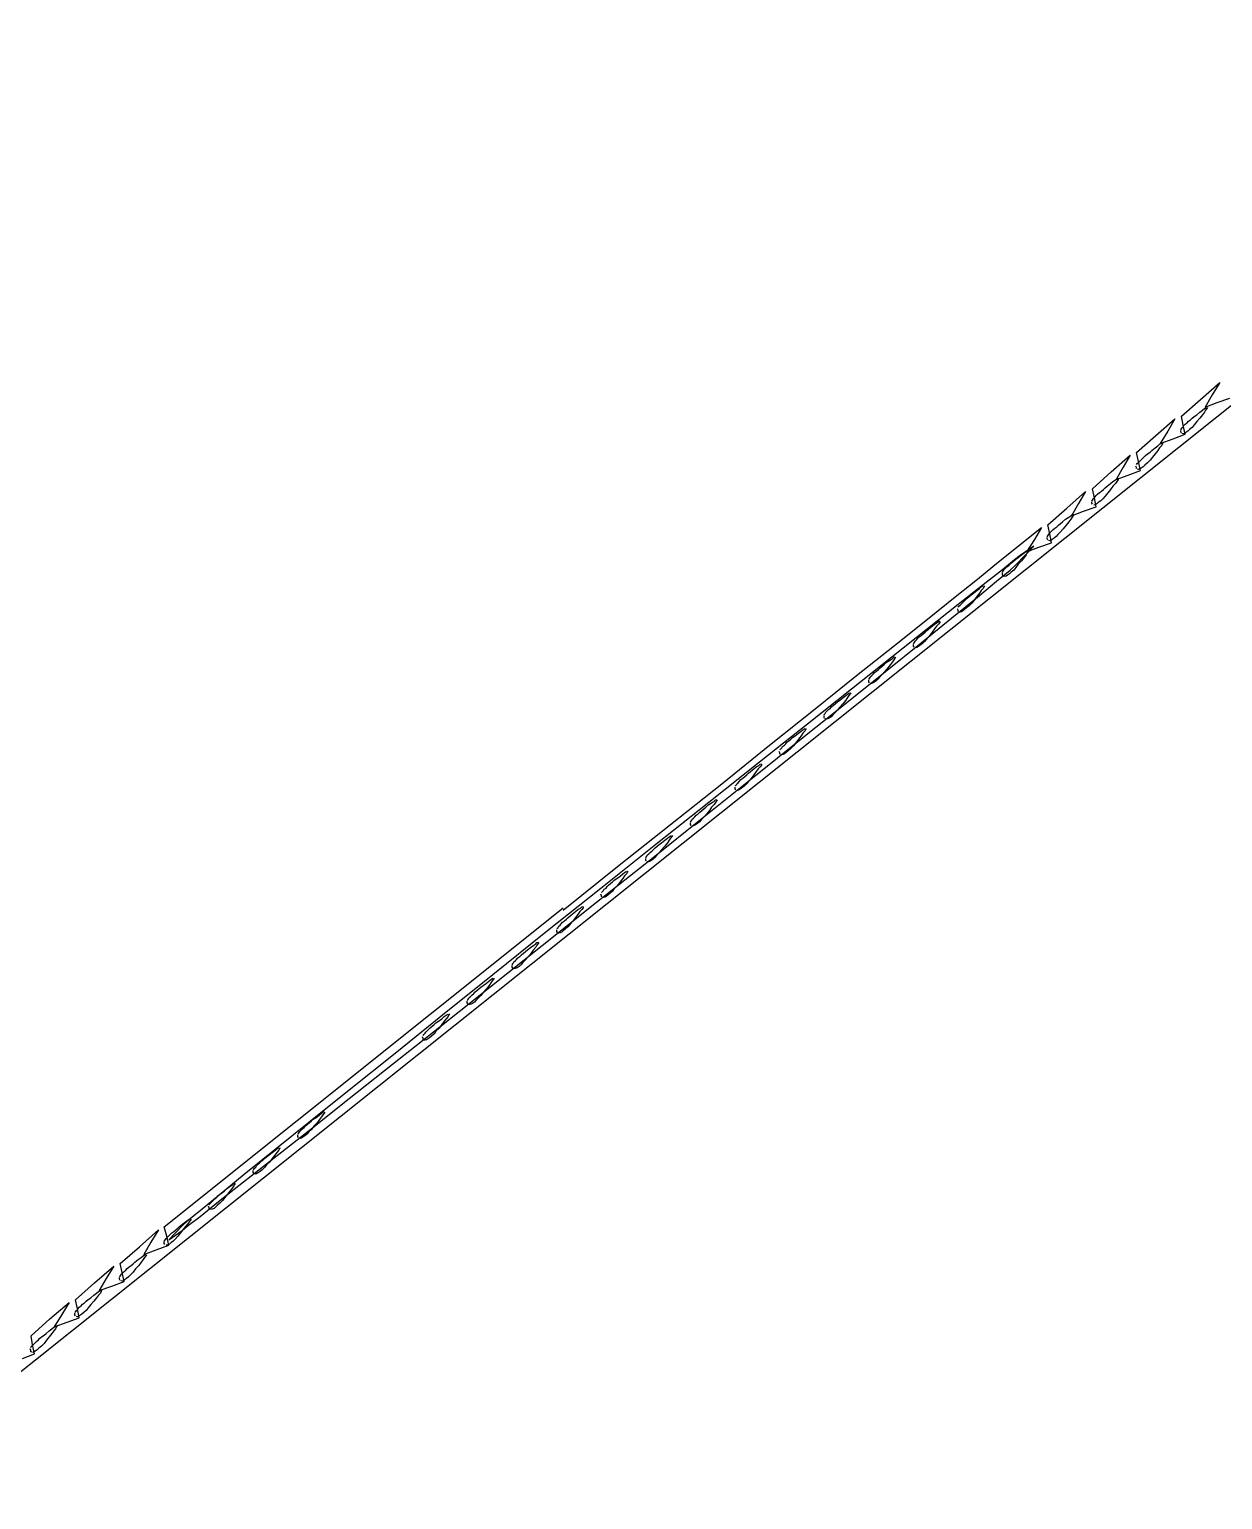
# Model space of a CAD drawing. Extents: x -125 to 152, y -90 to 100.
# Drawn here: x 141.844 to 143.788, y -64.795 to -62.4 of the extents above; entities that cross this region are included whole.
import ezdxf

# ---------------------------------------------------------------- set-up
doc = ezdxf.new("R2010")
doc.units = 0

msp = doc.modelspace()

# ---------------------------------------------------------------- linework, layer by layer
for p, q in [((144.5697, -62.3996), (141.5687, -64.7951)), ((143.752, -63.0024), (143.7833, -62.9751)), ((143.7833, -62.9751), (143.7708, -62.995)), ((143.7708, -62.995), (143.7593, -63.015)), ((143.7791, -63.0076), (143.7999, -63.0002)), ((143.7208, -63.0298), (143.752, -63.0024)), ((143.7458, -63.0275), (143.751, -63.0233)), ((143.751, -63.0233), (143.7552, -63.02)), ((143.7552, -63.02), (143.7583, -63.0174)), ((143.7583, -63.0232), (143.7552, -63.0277)), ((143.7583, -63.0174), (143.7614, -63.0157)), ((143.7603, -63.0198), (143.7583, -63.0232)), ((143.7593, -63.015), (143.7791, -63.0076)), ((143.7625, -63.0172), (143.7603, -63.0198)), ((143.7614, -63.0157), (143.7614, -63.0157)), ((143.7635, -63.0155), (143.7625, -63.0172)), ((143.6791, -63.0615), (143.7104, -63.0342)), ((143.7104, -63.0342), (143.6989, -63.0542)), ((143.7239, -63.0445), (143.7208, -63.0298)), ((143.7208, -63.0505), (143.7218, -63.049)), ((143.7218, -63.049), (143.7239, -63.0471)), ((143.727, -63.0593), (143.7239, -63.0445)), ((143.7239, -63.0471), (143.7249, -63.0451)), ((143.7249, -63.0451), (143.727, -63.0429)), ((143.727, -63.0429), (143.7302, -63.0406)), ((143.7302, -63.0406), (143.7322, -63.0381)), ((143.7322, -63.0381), (143.7354, -63.0355)), ((143.7385, -63.048), (143.7343, -63.0516)), ((143.7354, -63.0355), (143.7385, -63.0329)), ((143.7385, -63.0329), (143.7416, -63.0302)), ((143.7416, -63.0437), (143.7385, -63.048)), ((143.7416, -63.0302), (143.7458, -63.0274)), ((143.7458, -63.0387), (143.7416, -63.0437)), ((143.751, -63.0329), (143.7458, -63.0387)), ((143.7552, -63.0277), (143.751, -63.033)), ((143.6479, -63.0889), (143.6791, -63.0615)), ((143.6854, -63.0755), (143.6885, -63.0738)), ((143.6989, -63.0542), (143.6864, -63.0741)), ((143.6864, -63.0741), (143.7072, -63.0667)), ((143.6885, -63.0738), (143.6906, -63.0729)), ((143.6906, -63.0736), (143.6895, -63.0753)), ((143.6906, -63.0729), (143.6906, -63.0729)), ((143.7072, -63.0667), (143.727, -63.0593)), ((143.7197, -63.0518), (143.7208, -63.0505)), ((143.7197, -63.0554), (143.7197, -63.0529)), ((143.7208, -63.0572), (143.7197, -63.0554)), ((143.7239, -63.0583), (143.7218, -63.0582)), ((143.7218, -63.0582), (143.7218, -63.0582)), ((143.726, -63.0578), (143.7239, -63.0583)), ((143.7281, -63.0565), (143.726, -63.0578)), ((143.7312, -63.0544), (143.7281, -63.0565)), ((143.7343, -63.0516), (143.7312, -63.0544)), ((143.6062, -63.1205), (143.6375, -63.0932)), ((143.6375, -63.0932), (143.626, -63.1131)), ((143.651, -63.1035), (143.6479, -63.0889)), ((143.6572, -63.0987), (143.6604, -63.0962)), ((143.6604, -63.0962), (143.6624, -63.0936)), ((143.6624, -63.0936), (143.6656, -63.091)), ((143.6656, -63.091), (143.6697, -63.0883)), ((143.6697, -63.0883), (143.6729, -63.0855)), ((143.6739, -63.0968), (143.6697, -63.1017)), ((143.6729, -63.0856), (143.6781, -63.0815)), ((143.6781, -63.091), (143.6739, -63.0968)), ((143.6781, -63.0815), (143.6822, -63.0781)), ((143.6822, -63.0858), (143.6781, -63.0911)), ((143.6822, -63.0781), (143.6854, -63.0755)), ((143.6854, -63.0814), (143.6822, -63.0858)), ((143.6885, -63.0779), (143.6854, -63.0814)), ((143.6895, -63.0753), (143.6885, -63.0779)), ((143.576, -63.1479), (143.6062, -63.1205)), ((143.626, -63.1131), (143.6145, -63.1331)), ((143.6343, -63.1257), (143.6541, -63.1183)), ((143.6479, -63.1135), (143.6468, -63.111)), ((143.6479, -63.1086), (143.6489, -63.1071)), ((143.6479, -63.1153), (143.6479, -63.1135)), ((143.6489, -63.1071), (143.651, -63.1052)), ((143.651, -63.1165), (143.6489, -63.1162)), ((143.6489, -63.1162), (143.6489, -63.1162)), ((143.651, -63.1052), (143.6531, -63.1032)), ((143.6541, -63.1183), (143.651, -63.1035)), ((143.6531, -63.1158), (143.651, -63.1165)), ((143.6531, -63.1032), (143.6552, -63.101)), ((143.6552, -63.1145), (143.6531, -63.1158)), ((143.6552, -63.101), (143.6572, -63.0987)), ((143.6583, -63.1124), (143.6552, -63.1145)), ((143.6614, -63.1096), (143.6583, -63.1124)), ((143.6656, -63.106), (143.6614, -63.1096)), ((143.6697, -63.1017), (143.6656, -63.106)), ((143.5968, -63.1465), (143.5999, -63.1437)), ((143.5999, -63.1437), (143.6052, -63.1396)), ((143.6052, -63.1396), (143.6093, -63.1362)), ((143.6093, -63.144), (143.6052, -63.1493)), ((143.6093, -63.1362), (143.6135, -63.1336)), ((143.6135, -63.1395), (143.6093, -63.144)), ((143.6135, -63.1336), (143.6156, -63.132)), ((143.6156, -63.136), (143.6135, -63.1395)), ((143.6145, -63.1331), (143.6343, -63.1257)), ((143.6156, -63.132), (143.6176, -63.131)), ((143.6176, -63.1334), (143.6156, -63.136)), ((143.6176, -63.131), (143.6176, -63.131)), ((143.6176, -63.1318), (143.6176, -63.1334)), ((143.5343, -63.1796), (143.5645, -63.1523)), ((143.5645, -63.1523), (143.5531, -63.1722)), ((143.575, -63.1681), (143.576, -63.1668)), ((143.575, -63.1717), (143.575, -63.1692)), ((143.5791, -63.1626), (143.576, -63.1479)), ((143.576, -63.1668), (143.577, -63.1652)), ((143.577, -63.1652), (143.5781, -63.1633)), ((143.5781, -63.1633), (143.5801, -63.1614)), ((143.5822, -63.1774), (143.5791, -63.1626)), ((143.5801, -63.1614), (143.5822, -63.1592)), ((143.5822, -63.1592), (143.5843, -63.1569)), ((143.5843, -63.1569), (143.5874, -63.1544)), ((143.5895, -63.1678), (143.5854, -63.1706)), ((143.5874, -63.1544), (143.5906, -63.1519)), ((143.5927, -63.1643), (143.5895, -63.1678)), ((143.5906, -63.1519), (143.5937, -63.1492)), ((143.5968, -63.16), (143.5927, -63.1643)), ((143.5937, -63.1492), (143.5968, -63.1465)), ((143.601, -63.1549), (143.5968, -63.16)), ((143.6052, -63.1492), (143.601, -63.1549)), ((143.5031, -63.2066), (143.5343, -63.1796)), ((143.5374, -63.1944), (143.5406, -63.1919)), ((143.5406, -63.1919), (143.5427, -63.1901)), ((143.5531, -63.1722), (143.5416, -63.1922)), ((143.5416, -63.1922), (143.5614, -63.1848)), ((143.5427, -63.1901), (143.5447, -63.1893)), ((143.5447, -63.1918), (143.5427, -63.1943)), ((143.5447, -63.1893), (143.5447, -63.1893)), ((143.5458, -63.1901), (143.5447, -63.1918)), ((143.5614, -63.1848), (143.5822, -63.1774)), ((143.576, -63.1734), (143.575, -63.1717)), ((143.5801, -63.1741), (143.5781, -63.1746)), ((143.5781, -63.1746), (143.5781, -63.1746)), ((143.5833, -63.1727), (143.5801, -63.1741)), ((143.5854, -63.1706), (143.5833, -63.1727)), ((143.4281, -63.2629), (143.4926, -63.211)), ((143.4926, -63.211), (143.4812, -63.2309)), ((143.5062, -63.2214), (143.5031, -63.2066)), ((143.5072, -63.2195), (143.5093, -63.2173)), ((143.5093, -63.2173), (143.5114, -63.215)), ((143.5114, -63.215), (143.5145, -63.2125)), ((143.5145, -63.2125), (143.5176, -63.2099)), ((143.5176, -63.2099), (143.5208, -63.2073)), ((143.5208, -63.2073), (143.5239, -63.2046)), ((143.5239, -63.2046), (143.527, -63.2018)), ((143.5281, -63.2131), (143.5239, -63.2181)), ((143.527, -63.2018), (143.5322, -63.1977)), ((143.5333, -63.2074), (143.5281, -63.2131)), ((143.5322, -63.1977), (143.5374, -63.1944)), ((143.5374, -63.2021), (143.5333, -63.2074)), ((143.5406, -63.1978), (143.5374, -63.2021)), ((143.5427, -63.1943), (143.5406, -63.1978)), ((143.451, -63.2719), (143.4802, -63.2416)), ((143.4802, -63.2416), (143.4583, -63.2568)), ((143.4812, -63.2309), (143.4687, -63.2508)), ((143.4885, -63.2434), (143.5093, -63.236)), ((143.502, -63.2262), (143.5031, -63.2249)), ((143.502, -63.2298), (143.502, -63.2273)), ((143.5031, -63.2316), (143.502, -63.2298)), ((143.5031, -63.2249), (143.5041, -63.2233)), ((143.5041, -63.2233), (143.5052, -63.2215)), ((143.5062, -63.2328), (143.5041, -63.2326)), ((143.5041, -63.2326), (143.5041, -63.2326)), ((143.5052, -63.2215), (143.5072, -63.2195)), ((143.5093, -63.236), (143.5062, -63.2214)), ((143.5083, -63.2322), (143.5062, -63.2328)), ((143.5103, -63.2308), (143.5083, -63.2322)), ((143.5135, -63.2287), (143.5103, -63.2308)), ((143.5166, -63.2259), (143.5135, -63.2287)), ((143.5197, -63.2224), (143.5166, -63.2259)), ((143.5239, -63.2181), (143.5197, -63.2224)), ((143.4135, -63.2748), (143.4281, -63.2629)), ((143.4489, -63.2637), (143.4291, -63.2799)), ((143.4447, -63.2681), (143.4478, -63.2654)), ((143.4478, -63.2654), (143.451, -63.2627)), ((143.4583, -63.2569), (143.4489, -63.2637)), ((143.451, -63.2627), (143.4551, -63.2599)), ((143.4551, -63.26), (143.4604, -63.2558)), ((143.4604, -63.2654), (143.4551, -63.2711)), ((143.4604, -63.2558), (143.4645, -63.2525)), ((143.4645, -63.2602), (143.4604, -63.2655)), ((143.4645, -63.2525), (143.4677, -63.2499)), ((143.4677, -63.2557), (143.4645, -63.2602)), ((143.4677, -63.2499), (143.4708, -63.2482)), ((143.4697, -63.2523), (143.4677, -63.2557)), ((143.4687, -63.2508), (143.4885, -63.2434)), ((143.4718, -63.2497), (143.4697, -63.2523)), ((143.4708, -63.2482), (143.4708, -63.2482)), ((143.4729, -63.248), (143.4718, -63.2497)), ((143.3885, -63.2954), (143.4135, -63.2748)), ((143.4291, -63.2799), (143.3979, -63.3045)), ((143.4197, -63.2985), (143.4416, -63.2807)), ((143.4291, -63.2844), (143.4301, -63.283)), ((143.4291, -63.2879), (143.4291, -63.2854)), ((143.4301, -63.2897), (143.4291, -63.2879)), ((143.4301, -63.283), (143.4312, -63.2815)), ((143.4312, -63.2815), (143.4322, -63.2796)), ((143.4322, -63.2796), (143.4343, -63.2776)), ((143.4343, -63.2776), (143.4364, -63.2754)), ((143.4374, -63.289), (143.4354, -63.2903)), ((143.4364, -63.2754), (143.4395, -63.2731)), ((143.4406, -63.2869), (143.4374, -63.289)), ((143.4395, -63.2731), (143.4416, -63.2706)), ((143.4437, -63.2841), (143.4406, -63.2869)), ((143.4416, -63.2706), (143.4447, -63.2681)), ((143.4416, -63.2807), (143.451, -63.2719)), ((143.4478, -63.2805), (143.4437, -63.2841)), ((143.451, -63.2762), (143.4478, -63.2805)), ((143.4551, -63.2711), (143.451, -63.2762)), ((143.352, -63.3242), (143.3885, -63.2954)), ((143.3979, -63.3045), (143.3572, -63.3369)), ((143.3875, -63.314), (143.3916, -63.3106)), ((143.3885, -63.3246), (143.4197, -63.2985)), ((143.3916, -63.3106), (143.3947, -63.3081)), ((143.3947, -63.3081), (143.3979, -63.3064)), ((143.3979, -63.3104), (143.3947, -63.3139)), ((143.3979, -63.3064), (143.3979, -63.3064)), ((143.3989, -63.3078), (143.3979, -63.3104)), ((143.3999, -63.3061), (143.3989, -63.3078)), ((143.4333, -63.2909), (143.4312, -63.2907)), ((143.4312, -63.2907), (143.4312, -63.2907)), ((143.4354, -63.2903), (143.4333, -63.2909)), ((143.3072, -63.3603), (143.352, -63.3242)), ((143.3572, -63.3369), (143.3072, -63.3765)), ((143.3468, -63.3583), (143.3885, -63.3246)), ((143.3604, -63.3377), (143.3624, -63.3357)), ((143.3624, -63.3357), (143.3645, -63.3335)), ((143.3645, -63.3335), (143.3666, -63.3312)), ((143.3666, -63.3312), (143.3697, -63.3287)), ((143.3697, -63.3287), (143.3718, -63.3262)), ((143.3718, -63.3262), (143.3749, -63.3235)), ((143.3749, -63.3235), (143.3781, -63.3208)), ((143.3791, -63.3344), (143.3749, -63.3386)), ((143.3781, -63.3208), (143.3822, -63.3181)), ((143.3833, -63.3294), (143.3791, -63.3344)), ((143.3822, -63.3181), (143.3875, -63.314)), ((143.3875, -63.3236), (143.3833, -63.3294)), ((143.3916, -63.3183), (143.3875, -63.3236)), ((143.3947, -63.3139), (143.3916, -63.3183)), ((143.2531, -63.4033), (143.3072, -63.3603)), ((143.2968, -63.399), (143.3468, -63.3583)), ((143.3572, -63.346), (143.3562, -63.3435)), ((143.3572, -63.3411), (143.3583, -63.3396)), ((143.3572, -63.3478), (143.3572, -63.346)), ((143.3583, -63.3396), (143.3604, -63.3377)), ((143.3604, -63.3491), (143.3583, -63.3489)), ((143.3583, -63.3489), (143.3583, -63.3489)), ((143.3624, -63.3484), (143.3604, -63.3491)), ((143.3645, -63.3471), (143.3624, -63.3484)), ((143.3676, -63.345), (143.3645, -63.3471)), ((143.3708, -63.3422), (143.3676, -63.345)), ((143.3749, -63.3386), (143.3708, -63.3422)), ((143.3072, -63.3765), (143.2489, -63.4225)), ((143.2968, -63.3869), (143.2999, -63.3844)), ((143.2999, -63.3844), (143.3031, -63.3817)), ((143.3031, -63.3817), (143.3062, -63.379)), ((143.3062, -63.379), (143.3093, -63.3762)), ((143.3093, -63.3762), (143.3145, -63.3721)), ((143.3145, -63.3818), (143.3104, -63.3875)), ((143.3145, -63.3721), (143.3187, -63.3687)), ((143.3187, -63.3765), (143.3145, -63.3818)), ((143.3187, -63.3687), (143.3228, -63.3662)), ((143.3218, -63.3721), (143.3187, -63.3765)), ((143.325, -63.3685), (143.3218, -63.3721)), ((143.3228, -63.3662), (143.325, -63.3645)), ((143.325, -63.3645), (143.327, -63.3635)), ((143.327, -63.366), (143.325, -63.3685)), ((143.327, -63.3635), (143.327, -63.3635)), ((143.327, -63.3635), (143.327, -63.3635)), ((143.327, -63.3643), (143.327, -63.366)), ((143.1916, -63.4523), (143.2531, -63.4033)), ((143.2385, -63.4458), (143.2968, -63.399)), ((143.2843, -63.4006), (143.2854, -63.3993)), ((143.2843, -63.4043), (143.2843, -63.4017)), ((143.2854, -63.406), (143.2843, -63.4043)), ((143.2854, -63.3993), (143.2864, -63.3977)), ((143.2864, -63.3977), (143.2874, -63.3959)), ((143.2874, -63.3959), (143.2895, -63.3939)), ((143.2895, -63.4066), (143.2874, -63.4072)), ((143.2874, -63.4072), (143.2874, -63.4072)), ((143.2895, -63.3939), (143.2916, -63.3917)), ((143.2927, -63.4053), (143.2895, -63.4066)), ((143.2916, -63.3917), (143.2937, -63.3894)), ((143.2947, -63.4032), (143.2927, -63.4053)), ((143.2937, -63.3894), (143.2968, -63.3869)), ((143.2989, -63.4004), (143.2947, -63.4032)), ((143.302, -63.3968), (143.2989, -63.4004)), ((143.3062, -63.3925), (143.302, -63.3968)), ((143.3104, -63.3875), (143.3062, -63.3925)), ((143.2489, -63.4225), (143.1833, -63.4745)), ((143.2364, -63.4344), (143.2416, -63.4302)), ((143.2416, -63.4302), (143.2468, -63.4269)), ((143.2468, -63.4269), (143.2499, -63.4244)), ((143.2499, -63.4302), (143.2468, -63.4346)), ((143.2499, -63.4244), (143.252, -63.4226)), ((143.252, -63.4267), (143.2499, -63.4302)), ((143.252, -63.4226), (143.2541, -63.4217)), ((143.2541, -63.4242), (143.252, -63.4267)), ((143.2541, -63.4217), (143.2541, -63.4217)), ((143.2552, -63.4225), (143.2541, -63.4242)), ((143.1239, -63.5067), (143.1916, -63.4523)), ((143.1729, -63.4983), (143.2385, -63.4458)), ((143.2124, -63.4574), (143.2135, -63.4558)), ((143.2135, -63.4558), (143.2145, -63.4541)), ((143.2145, -63.4541), (143.2166, -63.4521)), ((143.2166, -63.4521), (143.2187, -63.4499)), ((143.2187, -63.4499), (143.2208, -63.4475)), ((143.2208, -63.4475), (143.2239, -63.445)), ((143.2239, -63.445), (143.227, -63.4425)), ((143.2291, -63.455), (143.226, -63.4585)), ((143.227, -63.4425), (143.2302, -63.4398)), ((143.2333, -63.4506), (143.2291, -63.455)), ((143.2302, -63.4398), (143.2333, -63.4371)), ((143.2333, -63.4371), (143.2364, -63.4344)), ((143.2374, -63.4456), (143.2333, -63.4506)), ((143.2426, -63.4399), (143.2374, -63.4456)), ((143.2468, -63.4346), (143.2426, -63.4399)), ((143.1833, -63.4745), (143.1114, -63.5317)), ((143.177, -63.4825), (143.1801, -63.4807)), ((143.1801, -63.4807), (143.1801, -63.4807)), ((143.1822, -63.4805), (143.1812, -63.4823)), ((143.2114, -63.4587), (143.2124, -63.4574)), ((143.2114, -63.4624), (143.2114, -63.4598)), ((143.2124, -63.4643), (143.2114, -63.4624)), ((143.2156, -63.4654), (143.2135, -63.4652)), ((143.2135, -63.4652), (143.2135, -63.4652)), ((143.2177, -63.4649), (143.2156, -63.4654)), ((143.2197, -63.4635), (143.2177, -63.4649)), ((143.2229, -63.4615), (143.2197, -63.4635)), ((143.226, -63.4585), (143.2229, -63.4615)), ((143.101, -63.5557), (143.1729, -63.4983)), ((143.1489, -63.5056), (143.151, -63.5031)), ((143.151, -63.5031), (143.1541, -63.5006)), ((143.1541, -63.5006), (143.1572, -63.4979)), ((143.1572, -63.4979), (143.1604, -63.4952)), ((143.1604, -63.4952), (143.1645, -63.4925)), ((143.1645, -63.5037), (143.1604, -63.5087)), ((143.1645, -63.4925), (143.1697, -63.4883)), ((143.1697, -63.498), (143.1645, -63.5037)), ((143.1697, -63.4883), (143.1739, -63.485)), ((143.1739, -63.4927), (143.1697, -63.498)), ((143.1739, -63.485), (143.177, -63.4825)), ((143.177, -63.4883), (143.1739, -63.4927)), ((143.1791, -63.4848), (143.177, -63.4883)), ((143.1812, -63.4823), (143.1791, -63.4848)), ((143.0499, -63.5657), (143.1239, -63.5067)), ((143.1385, -63.5169), (143.1395, -63.5155)), ((143.1385, -63.5204), (143.1385, -63.5179)), ((143.1395, -63.5222), (143.1385, -63.5204)), ((143.1395, -63.5155), (143.1406, -63.514)), ((143.1406, -63.514), (143.1416, -63.5121)), ((143.1426, -63.5234), (143.1406, -63.5232)), ((143.1406, -63.5232), (143.1406, -63.5232)), ((143.1416, -63.5121), (143.1437, -63.5101)), ((143.1447, -63.5228), (143.1426, -63.5234)), ((143.1437, -63.5101), (143.1458, -63.5079)), ((143.1468, -63.5216), (143.1447, -63.5228)), ((143.1458, -63.5079), (143.1489, -63.5056)), ((143.1499, -63.5195), (143.1468, -63.5216)), ((143.1531, -63.5166), (143.1499, -63.5195)), ((143.1562, -63.513), (143.1531, -63.5166)), ((143.1604, -63.5087), (143.1562, -63.513)), ((143.1114, -63.5317), (143.0333, -63.5934)), ((143.0874, -63.5533), (143.0916, -63.5506)), ((143.0916, -63.5506), (143.0968, -63.5465)), ((143.0968, -63.5465), (143.101, -63.5431)), ((143.101, -63.5508), (143.0968, -63.5561)), ((143.101, -63.5431), (143.1041, -63.5406)), ((143.1041, -63.5463), (143.101, -63.5508)), ((143.1041, -63.5406), (143.1072, -63.5388)), ((143.1072, -63.5429), (143.1041, -63.5463)), ((143.1072, -63.5388), (143.1072, -63.5388)), ((143.1083, -63.5403), (143.1072, -63.5429)), ((143.1093, -63.5386), (143.1083, -63.5403)), ((142.9718, -63.6286), (143.0499, -63.5657)), ((143.0239, -63.6175), (143.101, -63.5557)), ((143.0666, -63.5786), (143.0656, -63.576)), ((143.0666, -63.5736), (143.0677, -63.5721)), ((143.0677, -63.5721), (143.0697, -63.5703)), ((143.0697, -63.5703), (143.0708, -63.5682)), ((143.0708, -63.5682), (143.0739, -63.5661)), ((143.0739, -63.5661), (143.076, -63.5637)), ((143.076, -63.5637), (143.0781, -63.5612)), ((143.0801, -63.5748), (143.077, -63.5776)), ((143.0781, -63.5612), (143.0812, -63.5587)), ((143.0843, -63.5711), (143.0801, -63.5748)), ((143.0812, -63.5587), (143.0843, -63.556)), ((143.0843, -63.556), (143.0874, -63.5533)), ((143.0885, -63.5669), (143.0843, -63.5711)), ((143.0927, -63.5619), (143.0885, -63.5669)), ((143.0968, -63.5561), (143.0927, -63.5619)), ((143.0333, -63.5934), (142.951, -63.6591)), ((143.0281, -63.6012), (143.0322, -63.5987)), ((143.0322, -63.5987), (143.0343, -63.597)), ((143.0343, -63.597), (143.0364, -63.596)), ((143.0364, -63.5985), (143.0343, -63.601)), ((143.0364, -63.596), (143.0364, -63.596)), ((143.0364, -63.596), (143.0364, -63.596)), ((143.0364, -63.5969), (143.0364, -63.5985)), ((143.0666, -63.5804), (143.0666, -63.5786)), ((143.0697, -63.5816), (143.0677, -63.5813)), ((143.0677, -63.5813), (143.0677, -63.5813)), ((143.0718, -63.5809), (143.0697, -63.5816)), ((143.0739, -63.5797), (143.0718, -63.5809)), ((143.077, -63.5776), (143.0739, -63.5797)), ((142.9427, -63.6828), (143.0239, -63.6175)), ((142.9989, -63.6264), (143.001, -63.6243)), ((143.001, -63.6243), (143.0031, -63.6219)), ((143.0031, -63.6219), (143.0062, -63.6194)), ((143.0062, -63.6194), (143.0093, -63.6169)), ((143.0093, -63.6169), (143.0125, -63.6142)), ((143.0125, -63.6142), (143.0156, -63.6115)), ((143.0156, -63.6115), (143.0187, -63.6087)), ((143.0197, -63.62), (143.0156, -63.625)), ((143.0187, -63.6087), (143.0239, -63.6046)), ((143.0239, -63.6143), (143.0197, -63.62)), ((143.0239, -63.6046), (143.0281, -63.6012)), ((143.0281, -63.609), (143.0239, -63.6143)), ((143.0312, -63.6046), (143.0281, -63.609)), ((143.0343, -63.601), (143.0312, -63.6046)), ((142.8885, -63.695), (142.9718, -63.6286)), ((142.9937, -63.6318), (142.9958, -63.6302)), ((142.9937, -63.6368), (142.9937, -63.6342)), ((142.9947, -63.6385), (142.9937, -63.6368)), ((142.9958, -63.6302), (142.9968, -63.6284)), ((142.9968, -63.6284), (142.9989, -63.6264)), ((142.9989, -63.6392), (142.9968, -63.6397)), ((142.9968, -63.6397), (142.9968, -63.6397)), ((143.002, -63.6378), (142.9989, -63.6392)), ((143.0041, -63.6357), (143.002, -63.6378)), ((143.0083, -63.6329), (143.0041, -63.6357)), ((143.0114, -63.6293), (143.0083, -63.6329)), ((143.0156, -63.625), (143.0114, -63.6293)), ((142.951, -63.6591), (142.8645, -63.7279)), ((142.9364, -63.675), (142.9395, -63.6723)), ((142.9395, -63.6723), (142.9427, -63.6696)), ((142.9427, -63.6696), (142.9458, -63.6669)), ((142.9458, -63.6669), (142.951, -63.6627)), ((142.952, -63.6724), (142.9468, -63.678)), ((142.951, -63.6627), (142.9562, -63.6594)), ((142.9551, -63.6671), (142.952, -63.6724)), ((142.9593, -63.6627), (142.9551, -63.6671)), ((142.9562, -63.6594), (142.9593, -63.6569)), ((142.9593, -63.6569), (142.9614, -63.6551)), ((142.9614, -63.6592), (142.9593, -63.6627)), ((142.9614, -63.6551), (142.9635, -63.6542)), ((142.9635, -63.6567), (142.9614, -63.6592)), ((142.9635, -63.6542), (142.9635, -63.6542)), ((142.9645, -63.655), (142.9635, -63.6567)), ((142.802, -63.7638), (142.8885, -63.695)), ((142.8572, -63.751), (142.9427, -63.6828)), ((142.9208, -63.6912), (142.9218, -63.6899)), ((142.9208, -63.6949), (142.9208, -63.6923)), ((142.9218, -63.6966), (142.9208, -63.6949)), ((142.9218, -63.6899), (142.9229, -63.6883)), ((142.9229, -63.6883), (142.9239, -63.6866)), ((142.9239, -63.6866), (142.926, -63.6846)), ((142.926, -63.6846), (142.9281, -63.6824)), ((142.9291, -63.6958), (142.926, -63.6972)), ((142.9281, -63.6824), (142.9301, -63.68)), ((142.9322, -63.6936), (142.9291, -63.6958)), ((142.9301, -63.68), (142.9333, -63.6776)), ((142.9354, -63.6908), (142.9322, -63.6936)), ((142.9333, -63.6776), (142.9364, -63.675)), ((142.9385, -63.6873), (142.9354, -63.6908)), ((142.9427, -63.683), (142.9385, -63.6873)), ((142.9468, -63.678), (142.9427, -63.683)), ((142.8791, -63.7209), (142.8833, -63.7176)), ((142.8833, -63.7176), (142.8864, -63.715)), ((142.8864, -63.715), (142.8895, -63.7132)), ((142.8885, -63.7174), (142.8864, -63.7208)), ((142.8906, -63.7148), (142.8885, -63.7174)), ((142.8895, -63.7132), (142.8895, -63.7132)), ((142.8916, -63.7131), (142.8906, -63.7148)), ((142.925, -63.6977), (142.9229, -63.6976)), ((142.9229, -63.6976), (142.9229, -63.6976)), ((142.926, -63.6972), (142.926, -63.6972)), ((142.8645, -63.7279), (142.7749, -63.7993)), ((142.851, -63.7447), (142.8531, -63.7427)), ((142.8531, -63.7427), (142.8552, -63.7405)), ((142.8552, -63.7405), (142.8583, -63.7381)), ((142.8583, -63.7381), (142.8604, -63.7357)), ((142.8604, -63.7357), (142.8635, -63.7331)), ((142.8635, -63.7331), (142.8666, -63.7305)), ((142.8697, -63.7412), (142.8656, -63.7456)), ((142.8666, -63.7305), (142.8697, -63.7277)), ((142.8697, -63.7277), (142.8739, -63.725)), ((142.8739, -63.7362), (142.8697, -63.7412)), ((142.8739, -63.725), (142.8791, -63.7209)), ((142.8791, -63.7305), (142.8739, -63.7362)), ((142.8833, -63.7252), (142.8791, -63.7305)), ((142.8864, -63.7208), (142.8833, -63.7252)), ((142.7135, -63.8345), (142.802, -63.7638)), ((142.7676, -63.8216), (142.8572, -63.751)), ((142.8479, -63.7494), (142.8489, -63.7481)), ((142.8479, -63.753), (142.8479, -63.7504)), ((142.8489, -63.7549), (142.8479, -63.753)), ((142.8489, -63.7481), (142.8499, -63.7465)), ((142.8499, -63.7465), (142.851, -63.7447)), ((142.852, -63.756), (142.8499, -63.7558)), ((142.8499, -63.7558), (142.8499, -63.7558)), ((142.8541, -63.7555), (142.852, -63.756)), ((142.8562, -63.7542), (142.8541, -63.7555)), ((142.8593, -63.7521), (142.8562, -63.7542)), ((142.8625, -63.7492), (142.8593, -63.7521)), ((142.8656, -63.7456), (142.8625, -63.7492)), ((142.7874, -63.7938), (142.7906, -63.7912)), ((142.7906, -63.7912), (142.7937, -63.7885)), ((142.7937, -63.7885), (142.7968, -63.7858)), ((142.7968, -63.7858), (142.801, -63.7831)), ((142.801, -63.7832), (142.8062, -63.7791)), ((142.8062, -63.7886), (142.802, -63.7944)), ((142.8062, -63.7791), (142.8104, -63.7757)), ((142.8104, -63.7833), (142.8062, -63.7887)), ((142.8104, -63.7757), (142.8135, -63.7731)), ((142.8135, -63.779), (142.8104, -63.7833)), ((142.8135, -63.7731), (142.8166, -63.7713)), ((142.8166, -63.7755), (142.8135, -63.779)), ((142.8166, -63.7713), (142.8166, -63.7713)), ((142.8177, -63.7729), (142.8166, -63.7755)), ((142.8187, -63.7712), (142.8177, -63.7729)), ((142.7749, -63.7993), (142.6854, -63.8708)), ((142.776, -63.8111), (142.7749, -63.8085)), ((142.776, -63.8061), (142.777, -63.8046)), ((142.776, -63.813), (142.776, -63.8111)), ((142.777, -63.8046), (142.7791, -63.8028)), ((142.7791, -63.8143), (142.777, -63.814)), ((142.777, -63.814), (142.777, -63.814)), ((142.7791, -63.8028), (142.7802, -63.8007)), ((142.7812, -63.8136), (142.7791, -63.8143)), ((142.7802, -63.8007), (142.7833, -63.7986)), ((142.7833, -63.8123), (142.7812, -63.8136)), ((142.7833, -63.7986), (142.7854, -63.7962)), ((142.7864, -63.8102), (142.7833, -63.8123)), ((142.7854, -63.7962), (142.7874, -63.7938)), ((142.7895, -63.8073), (142.7864, -63.8102)), ((142.7937, -63.8037), (142.7895, -63.8073)), ((142.7968, -63.7994), (142.7937, -63.8037)), ((142.802, -63.7944), (142.7968, -63.7994)), ((142.0635, -64.3505), (142.7135, -63.8309)), ((142.6791, -63.892), (142.7676, -63.8216)), ((142.7281, -63.8412), (142.7333, -63.8371)), ((142.7333, -63.8371), (142.7375, -63.8337)), ((142.7375, -63.8337), (142.7416, -63.8312)), ((142.7406, -63.8371), (142.7375, -63.8415)), ((142.7437, -63.8335), (142.7406, -63.8371)), ((142.7416, -63.8312), (142.7437, -63.8295)), ((142.7437, -63.8295), (142.7458, -63.8285)), ((142.7458, -63.831), (142.7437, -63.8335)), ((142.7458, -63.8285), (142.7458, -63.8285)), ((142.7458, -63.8285), (142.7458, -63.8285)), ((142.7458, -63.8294), (142.7458, -63.831)), ((142.7031, -63.8643), (142.7051, -63.8627)), ((142.7051, -63.8627), (142.7062, -63.8609)), ((142.7062, -63.8609), (142.7083, -63.859)), ((142.7083, -63.859), (142.7104, -63.8568)), ((142.7104, -63.8568), (142.7124, -63.8544)), ((142.7124, -63.8544), (142.7156, -63.852)), ((142.7156, -63.852), (142.7187, -63.8494)), ((142.7208, -63.8618), (142.7166, -63.8654)), ((142.7187, -63.8494), (142.7218, -63.8467)), ((142.7249, -63.8575), (142.7208, -63.8618)), ((142.7218, -63.8467), (142.7249, -63.844)), ((142.7249, -63.844), (142.7281, -63.8412)), ((142.7291, -63.8525), (142.7249, -63.8575)), ((142.7333, -63.8468), (142.7291, -63.8525)), ((142.7375, -63.8415), (142.7333, -63.8469)), ((142.6854, -63.8708), (142.5989, -63.9399)), ((142.6687, -63.8894), (142.6708, -63.8876)), ((142.6708, -63.8876), (142.6729, -63.8868)), ((142.6729, -63.8868), (142.6729, -63.8868)), ((142.6739, -63.8875), (142.6729, -63.8892)), ((142.7031, -63.8693), (142.7031, -63.8667)), ((142.7041, -63.871), (142.7031, -63.8693)), ((142.7083, -63.8717), (142.7062, -63.8722)), ((142.7062, -63.8722), (142.7062, -63.8722)), ((142.7114, -63.8703), (142.7083, -63.8717)), ((142.7135, -63.8682), (142.7114, -63.8703)), ((142.7166, -63.8654), (142.7135, -63.8682)), ((142.5937, -63.9599), (142.6791, -63.892)), ((142.6395, -63.9125), (142.6426, -63.9101)), ((142.6426, -63.9101), (142.6458, -63.9075)), ((142.6458, -63.9075), (142.6489, -63.9049)), ((142.6489, -63.9049), (142.652, -63.9021)), ((142.652, -63.9021), (142.6552, -63.8994)), ((142.6562, -63.9106), (142.652, -63.9156)), ((142.6552, -63.8994), (142.6604, -63.8953)), ((142.6614, -63.9049), (142.6562, -63.9106)), ((142.6604, -63.8953), (142.6656, -63.8919)), ((142.6645, -63.8996), (142.6614, -63.9049)), ((142.6687, -63.8952), (142.6645, -63.8996)), ((142.6656, -63.8919), (142.6687, -63.8894)), ((142.6708, -63.8918), (142.6687, -63.8952)), ((142.6729, -63.8892), (142.6708, -63.8918)), ((142.6302, -63.9237), (142.6312, -63.9224)), ((142.6302, -63.9274), (142.6302, -63.9249)), ((142.6312, -63.9292), (142.6302, -63.9274)), ((142.6312, -63.9224), (142.6322, -63.9208)), ((142.6322, -63.9208), (142.6333, -63.9191)), ((142.6333, -63.9191), (142.6353, -63.9171)), ((142.6353, -63.9298), (142.6333, -63.9303)), ((142.6333, -63.9303), (142.6333, -63.9303)), ((142.6353, -63.9171), (142.6375, -63.9149)), ((142.6385, -63.9284), (142.6353, -63.9298)), ((142.6375, -63.9149), (142.6395, -63.9125)), ((142.6416, -63.9263), (142.6385, -63.9284)), ((142.6447, -63.9235), (142.6416, -63.9263)), ((142.6479, -63.92), (142.6447, -63.9235)), ((142.652, -63.9156), (142.6479, -63.92)), ((142.5125, -64.0246), (142.5937, -63.9599)), ((142.5989, -63.9399), (142.5166, -64.0058)), ((142.576, -63.963), (142.5791, -63.9602)), ((142.5791, -63.9602), (142.5833, -63.9575)), ((142.5833, -63.9576), (142.5885, -63.9534)), ((142.5885, -63.9534), (142.5927, -63.9501)), ((142.5927, -63.9577), (142.5885, -63.9631)), ((142.5927, -63.9501), (142.5958, -63.9475)), ((142.5958, -63.9533), (142.5927, -63.9577)), ((142.5958, -63.9475), (142.5989, -63.9457)), ((142.5979, -63.9499), (142.5958, -63.9533)), ((142.5999, -63.9473), (142.5979, -63.9499)), ((142.5989, -63.9457), (142.5989, -63.9457)), ((142.601, -63.9456), (142.5999, -63.9473)), ((142.5572, -63.9819), (142.5583, -63.9806)), ((142.5572, -63.9855), (142.5572, -63.983)), ((142.5583, -63.9806), (142.5593, -63.979)), ((142.5593, -63.979), (142.5604, -63.9772)), ((142.5604, -63.9772), (142.5624, -63.9752)), ((142.5624, -63.9752), (142.5645, -63.973)), ((142.5645, -63.973), (142.5677, -63.9706)), ((142.5677, -63.9706), (142.5697, -63.9682)), ((142.5718, -63.9815), (142.5687, -63.9844)), ((142.5697, -63.9682), (142.5728, -63.9656)), ((142.575, -63.9779), (142.5718, -63.9815)), ((142.5728, -63.9656), (142.576, -63.963)), ((142.5791, -63.9736), (142.575, -63.9779)), ((142.5833, -63.9687), (142.5791, -63.9736)), ((142.5885, -63.963), (142.5833, -63.9687)), ((142.5166, -64.0058), (142.4395, -64.068)), ((142.5197, -64.0082), (142.5229, -64.0056)), ((142.5229, -64.0056), (142.526, -64.004)), ((142.526, -64.008), (142.5229, -64.0115)), ((142.526, -64.004), (142.526, -64.004)), ((142.527, -64.0054), (142.526, -64.008)), ((142.5281, -64.0037), (142.527, -64.0054)), ((142.5583, -63.9873), (142.5572, -63.9855)), ((142.5614, -63.9884), (142.5593, -63.9882)), ((142.5593, -63.9882), (142.5593, -63.9882)), ((142.5635, -63.9878), (142.5614, -63.9884)), ((142.5656, -63.9865), (142.5635, -63.9878)), ((142.5687, -63.9844), (142.5656, -63.9865)), ((142.4354, -64.0854), (142.5125, -64.0246)), ((142.4895, -64.0333), (142.4916, -64.0311)), ((142.4916, -64.0311), (142.4947, -64.0288)), ((142.4947, -64.0288), (142.4968, -64.0264)), ((142.4968, -64.0264), (142.4999, -64.0237)), ((142.4999, -64.0237), (142.5031, -64.0211)), ((142.5031, -64.0211), (142.5062, -64.0184)), ((142.5062, -64.0319), (142.5031, -64.0361)), ((142.5062, -64.0184), (142.5103, -64.0156)), ((142.5114, -64.0269), (142.5062, -64.0319)), ((142.5103, -64.0157), (142.5156, -64.0116)), ((142.5156, -64.0211), (142.5114, -64.0269)), ((142.5156, -64.0116), (142.5197, -64.0082)), ((142.5197, -64.0158), (142.5156, -64.0212)), ((142.5229, -64.0115), (142.5197, -64.0158)), ((142.4854, -64.0436), (142.4843, -64.041)), ((142.4854, -64.0387), (142.4864, -64.0372)), ((142.4854, -64.0454), (142.4854, -64.0436)), ((142.4864, -64.0372), (142.4885, -64.0353)), ((142.4885, -64.0466), (142.4864, -64.0463)), ((142.4864, -64.0463), (142.4864, -64.0463)), ((142.4885, -64.0353), (142.4895, -64.0333)), ((142.4906, -64.046), (142.4885, -64.0466)), ((142.4926, -64.0447), (142.4906, -64.046)), ((142.4958, -64.0426), (142.4926, -64.0447)), ((142.4989, -64.0398), (142.4958, -64.0426)), ((142.5031, -64.0361), (142.4989, -64.0398)), ((142.4395, -64.068), (142.3676, -64.1257)), ((142.3645, -64.1418), (142.4354, -64.0854)), ((142.3676, -64.1257), (142.302, -64.1783)), ((142.3, -64.193), (142.3645, -64.1418)), ((142.3031, -64.1782), (142.3062, -64.1755)), ((142.3062, -64.1755), (142.3124, -64.1713)), ((142.3124, -64.1713), (142.3166, -64.168)), ((142.3166, -64.1758), (142.3124, -64.181)), ((142.3166, -64.168), (142.3197, -64.1655)), ((142.3197, -64.1714), (142.3166, -64.1758)), ((142.3197, -64.1655), (142.3218, -64.1638)), ((142.3218, -64.168), (142.3197, -64.1714)), ((142.3218, -64.1638), (142.3239, -64.1629)), ((142.3239, -64.1654), (142.3218, -64.168)), ((142.3239, -64.1629), (142.3239, -64.1629)), ((142.325, -64.1637), (142.3239, -64.1654)), ((142.2426, -64.2385), (142.3, -64.193)), ((142.302, -64.1783), (142.2437, -64.2252)), ((142.2812, -64.1999), (142.2822, -64.1985)), ((142.2822, -64.1985), (142.2833, -64.197)), ((142.2833, -64.197), (142.2843, -64.1952)), ((142.2843, -64.1952), (142.2864, -64.1931)), ((142.2864, -64.1931), (142.2885, -64.1909)), ((142.2885, -64.1909), (142.2916, -64.1886)), ((142.2916, -64.1886), (142.2937, -64.1861)), ((142.2958, -64.1997), (142.2927, -64.2025)), ((142.2937, -64.1861), (142.2968, -64.1836)), ((142.2989, -64.196), (142.2958, -64.1997)), ((142.2968, -64.1836), (142.3, -64.1809)), ((142.3031, -64.1918), (142.2989, -64.196)), ((142.3, -64.1809), (142.3031, -64.1782)), ((142.3072, -64.1868), (142.3031, -64.1918)), ((142.3124, -64.181), (142.3072, -64.1868)), ((142.2437, -64.2261), (142.2468, -64.2236)), ((142.2468, -64.2236), (142.2499, -64.2219)), ((142.2499, -64.2219), (142.2499, -64.2219)), ((142.251, -64.2234), (142.2499, -64.2259)), ((142.252, -64.2218), (142.251, -64.2234)), ((142.2812, -64.2035), (142.2812, -64.2009)), ((142.2822, -64.2053), (142.2812, -64.2035)), ((142.2854, -64.2065), (142.2833, -64.2062)), ((142.2833, -64.2062), (142.2833, -64.2062)), ((142.2874, -64.2058), (142.2854, -64.2065)), ((142.2895, -64.2046), (142.2874, -64.2058)), ((142.2927, -64.2025), (142.2895, -64.2046)), ((142.1927, -64.2776), (142.2426, -64.2385)), ((142.2437, -64.2252), (142.1937, -64.2656)), ((142.2156, -64.2492), (142.2187, -64.2468)), ((142.2187, -64.2468), (142.2208, -64.2444)), ((142.2208, -64.2444), (142.2239, -64.2418)), ((142.2239, -64.2418), (142.227, -64.2391)), ((142.227, -64.2391), (142.2302, -64.2364)), ((142.2302, -64.2364), (142.2343, -64.2336)), ((142.2354, -64.2449), (142.2302, -64.2499)), ((142.2343, -64.2336), (142.2395, -64.2295)), ((142.2395, -64.2392), (142.2354, -64.2449)), ((142.2395, -64.2295), (142.2437, -64.2261)), ((142.2437, -64.2338), (142.2395, -64.2392)), ((142.2468, -64.2295), (142.2437, -64.2338)), ((142.2499, -64.2259), (142.2468, -64.2295)), ((142.1937, -64.2656), (142.1531, -64.2989)), ((142.2083, -64.258), (142.2093, -64.2567)), ((142.2083, -64.2617), (142.2083, -64.2591)), ((142.2093, -64.2634), (142.2083, -64.2617)), ((142.2093, -64.2567), (142.2104, -64.2551)), ((142.2104, -64.2551), (142.2124, -64.2533)), ((142.2124, -64.2646), (142.2104, -64.2644)), ((142.2104, -64.2644), (142.2104, -64.2644)), ((142.2124, -64.2533), (142.2135, -64.2514)), ((142.2145, -64.264), (142.2124, -64.2646)), ((142.2135, -64.2514), (142.2156, -64.2492)), ((142.2166, -64.2627), (142.2145, -64.264)), ((142.2197, -64.2606), (142.2166, -64.2627)), ((142.2229, -64.2578), (142.2197, -64.2606)), ((142.227, -64.2542), (142.2229, -64.2578)), ((142.2302, -64.2499), (142.227, -64.2542)), ((142.152, -64.3096), (142.1927, -64.2776)), ((142.1541, -64.2972), (142.1583, -64.2945)), ((142.1583, -64.2945), (142.1614, -64.2918)), ((142.1614, -64.2918), (142.1666, -64.2877)), ((142.1666, -64.2877), (142.1708, -64.2843)), ((142.1708, -64.292), (142.1666, -64.2973)), ((142.1708, -64.2843), (142.175, -64.2818)), ((142.1739, -64.2876), (142.1708, -64.292)), ((142.177, -64.2841), (142.1739, -64.2876)), ((142.175, -64.2818), (142.177, -64.28)), ((142.177, -64.28), (142.1791, -64.2792)), ((142.1781, -64.2816), (142.177, -64.2841)), ((142.1791, -64.2799), (142.1781, -64.2816)), ((142.1791, -64.2792), (142.1791, -64.2792)), ((142.1531, -64.2989), (142.1218, -64.3244)), ((142.1218, -64.3338), (142.152, -64.3096)), ((142.1364, -64.3198), (142.1353, -64.3172)), ((142.1364, -64.3148), (142.1375, -64.3132)), ((142.1375, -64.3132), (142.1395, -64.3115)), ((142.1395, -64.3115), (142.1416, -64.3095)), ((142.1416, -64.3095), (142.1437, -64.3073)), ((142.1437, -64.3073), (142.1458, -64.3049)), ((142.1468, -64.3185), (142.1447, -64.3207)), ((142.1458, -64.3049), (142.1489, -64.3025)), ((142.1499, -64.3157), (142.1468, -64.3185)), ((142.1489, -64.3025), (142.151, -64.2999)), ((142.1541, -64.3122), (142.1499, -64.3157)), ((142.151, -64.2999), (142.1541, -64.2972)), ((142.1583, -64.3079), (142.1541, -64.3122)), ((142.1624, -64.3029), (142.1583, -64.3079)), ((142.1666, -64.2973), (142.1624, -64.3029)), ((142.101, -64.3413), (142.0927, -64.3493)), ((142.0937, -64.3458), (142.0979, -64.3424)), ((142.0979, -64.3424), (142.102, -64.3399)), ((142.1218, -64.3244), (142.101, -64.3413)), ((142.101, -64.3497), (142.1218, -64.3338)), ((142.102, -64.3399), (142.1041, -64.3381)), ((142.1041, -64.3423), (142.102, -64.3457)), ((142.1041, -64.3381), (142.1062, -64.3373)), ((142.1062, -64.3397), (142.1041, -64.3423)), ((142.1062, -64.3373), (142.1062, -64.3373)), ((142.1072, -64.338), (142.1062, -64.3397)), ((142.1364, -64.3215), (142.1364, -64.3198)), ((142.1385, -64.3225), (142.1364, -64.3215)), ((142.1416, -64.3221), (142.1395, -64.3226)), ((142.1395, -64.3226), (142.1395, -64.3226)), ((142.1447, -64.3207), (142.1416, -64.3221)), ((142.0229, -64.383), (142.0541, -64.3557)), ((142.0541, -64.3557), (142.0416, -64.3756)), ((142.0677, -64.3656), (142.0635, -64.3505)), ((142.0708, -64.3807), (142.0677, -64.3656)), ((142.0687, -64.3676), (142.0708, -64.3654)), ((142.0927, -64.3493), (142.0708, -64.3721)), ((142.0708, -64.3721), (142.0927, -64.3567)), ((142.0708, -64.3654), (142.0728, -64.363)), ((142.0728, -64.363), (142.076, -64.3606)), ((142.076, -64.3606), (142.0791, -64.358)), ((142.0791, -64.358), (142.0822, -64.3553)), ((142.0854, -64.3661), (142.0812, -64.3705)), ((142.0822, -64.3553), (142.0854, -64.3526)), ((142.0854, -64.3526), (142.0885, -64.3499)), ((142.0895, -64.3611), (142.0854, -64.3661)), ((142.0885, -64.3499), (142.0937, -64.3458)), ((142.0937, -64.3554), (142.0895, -64.3611)), ((142.0927, -64.3566), (142.101, -64.3497)), ((142.0979, -64.3501), (142.0937, -64.3555)), ((142.102, -64.3457), (142.0979, -64.3501)), ((141.9916, -64.4103), (142.0229, -64.383)), ((142.0416, -64.3756), (142.0302, -64.3955)), ((142.0302, -64.3955), (142.05, -64.3882)), ((142.05, -64.3882), (142.0708, -64.3807)), ((142.0635, -64.3743), (142.0645, -64.3729)), ((142.0635, -64.3779), (142.0635, -64.3753)), ((142.0645, -64.3797), (142.0635, -64.3779)), ((142.0645, -64.3729), (142.0656, -64.3713)), ((142.0656, -64.3713), (142.0666, -64.3696)), ((142.0666, -64.3696), (142.0687, -64.3676)), ((142.0687, -64.3803), (142.0666, -64.3808)), ((142.0666, -64.3808), (142.0666, -64.3808)), ((142.0718, -64.379), (142.0687, -64.3803)), ((142.0739, -64.3769), (142.0718, -64.379)), ((142.0781, -64.3741), (142.0739, -64.3769)), ((142.0812, -64.3705), (142.0781, -64.3741)), ((141.95, -64.4421), (141.9812, -64.4148)), ((141.9812, -64.4148), (141.9687, -64.4347)), ((141.9947, -64.4251), (141.9916, -64.4103)), ((142.0062, -64.4161), (142.0093, -64.4135)), ((142.0093, -64.4135), (142.0125, -64.4108)), ((142.0125, -64.4108), (142.0156, -64.408)), ((142.0156, -64.408), (142.0208, -64.404)), ((142.0218, -64.4135), (142.0166, -64.4193)), ((142.0208, -64.404), (142.026, -64.4006)), ((142.026, -64.4082), (142.0218, -64.4135)), ((142.026, -64.4006), (142.0291, -64.398)), ((142.0291, -64.4038), (142.026, -64.4082)), ((142.0291, -64.398), (142.0312, -64.3962)), ((142.0312, -64.4004), (142.0291, -64.4038)), ((142.0312, -64.3962), (142.0333, -64.3954)), ((142.0333, -64.3978), (142.0312, -64.4004)), ((142.0333, -64.3954), (142.0333, -64.3954)), ((142.0343, -64.3961), (142.0333, -64.3978)), ((141.9687, -64.4347), (141.9572, -64.4546)), ((141.9906, -64.4324), (141.9916, -64.4311)), ((141.9906, -64.4361), (141.9906, -64.4334)), ((141.9916, -64.4379), (141.9906, -64.4361)), ((141.9916, -64.4311), (141.9926, -64.4295)), ((141.9926, -64.4295), (141.9937, -64.4277)), ((141.9947, -64.4392), (141.9926, -64.4389)), ((141.9926, -64.4389), (141.9926, -64.4389)), ((141.9937, -64.4277), (141.9958, -64.4257)), ((141.9979, -64.4399), (141.9947, -64.4251)), ((141.9968, -64.4385), (141.9947, -64.4392)), ((141.9958, -64.4257), (141.9979, -64.4235)), ((141.9989, -64.4372), (141.9968, -64.4385)), ((141.9979, -64.4235), (142.001, -64.4212)), ((142.002, -64.4351), (141.9989, -64.4372)), ((142.001, -64.4212), (142.0031, -64.4187)), ((142.0052, -64.4322), (142.002, -64.4351)), ((142.0031, -64.4187), (142.0062, -64.4161)), ((142.0083, -64.4286), (142.0052, -64.4322)), ((142.0125, -64.4243), (142.0083, -64.4286)), ((142.0166, -64.4193), (142.0125, -64.4243)), ((141.9187, -64.4694), (141.95, -64.4421)), ((141.9437, -64.4661), (141.9489, -64.4621)), ((141.9489, -64.4621), (141.9531, -64.4586)), ((141.9531, -64.4586), (141.9562, -64.4561)), ((141.9562, -64.462), (141.9531, -64.4663)), ((141.9562, -64.4561), (141.9593, -64.4544)), ((141.9593, -64.4585), (141.9562, -64.462)), ((141.9572, -64.4546), (141.9781, -64.4472)), ((141.9593, -64.4544), (141.9593, -64.4544)), ((141.9604, -64.4559), (141.9593, -64.4585)), ((141.9614, -64.4543), (141.9604, -64.4559)), ((141.9781, -64.4472), (141.9979, -64.4399)), ((141.877, -64.5007), (141.9083, -64.4737)), ((141.9083, -64.4737), (141.8968, -64.4937)), ((141.9218, -64.4842), (141.9187, -64.4694)), ((141.9197, -64.4876), (141.9218, -64.4858)), ((141.9218, -64.4858), (141.9229, -64.4838)), ((141.925, -64.4989), (141.9218, -64.4842)), ((141.9229, -64.4838), (141.925, -64.4817)), ((141.925, -64.4817), (141.9281, -64.4793)), ((141.9281, -64.4793), (141.9301, -64.4769)), ((141.9301, -64.4769), (141.9333, -64.4743)), ((141.9364, -64.4868), (141.9322, -64.4903)), ((141.9333, -64.4743), (141.9364, -64.4716)), ((141.9364, -64.4716), (141.9395, -64.4688)), ((141.9395, -64.4824), (141.9364, -64.4868)), ((141.9395, -64.4688), (141.9437, -64.4661)), ((141.9437, -64.4774), (141.9395, -64.4824)), ((141.9489, -64.4717), (141.9437, -64.4774)), ((141.9531, -64.4663), (141.9489, -64.4717)), ((141.8468, -64.528), (141.877, -64.5007)), ((141.8968, -64.4937), (141.8843, -64.5136)), ((141.8843, -64.5136), (141.9052, -64.5062)), ((141.9052, -64.5062), (141.925, -64.4989)), ((141.9177, -64.4905), (141.9187, -64.4892)), ((141.9177, -64.4942), (141.9177, -64.4916)), ((141.9187, -64.4959), (141.9177, -64.4942)), ((141.9187, -64.4892), (141.9197, -64.4876)), ((141.9218, -64.4971), (141.9197, -64.4969)), ((141.9197, -64.4969), (141.9197, -64.4969)), ((141.9239, -64.4966), (141.9218, -64.4971)), ((141.926, -64.4952), (141.9239, -64.4966)), ((141.9291, -64.4931), (141.926, -64.4952)), ((141.9322, -64.4903), (141.9291, -64.4931)), ((141.8489, -64.5428), (141.8468, -64.528)), ((141.8552, -64.5374), (141.8583, -64.535)), ((141.8583, -64.535), (141.8604, -64.5324)), ((141.8604, -64.5324), (141.8635, -64.5298)), ((141.8635, -64.5298), (141.8676, -64.527)), ((141.8676, -64.527), (141.8708, -64.5243)), ((141.8708, -64.5243), (141.876, -64.5202)), ((141.876, -64.5298), (141.8718, -64.5355)), ((141.876, -64.5202), (141.8802, -64.5168)), ((141.8802, -64.5245), (141.876, -64.5298)), ((141.8802, -64.5168), (141.8833, -64.5143)), ((141.8833, -64.5201), (141.8802, -64.5245)), ((141.8833, -64.5143), (141.8864, -64.5125)), ((141.8864, -64.5166), (141.8833, -64.5201)), ((141.8864, -64.5125), (141.8885, -64.5117)), ((141.8875, -64.5141), (141.8864, -64.5166)), ((141.8885, -64.5124), (141.8875, -64.5141)), ((141.8885, -64.5117), (141.8885, -64.5117)), ((141.8322, -64.565), (141.852, -64.5576)), ((141.8458, -64.5523), (141.8447, -64.5497)), ((141.8458, -64.5473), (141.8468, -64.5457)), ((141.8458, -64.5541), (141.8458, -64.5523)), ((141.8479, -64.555), (141.8458, -64.5541)), ((141.8468, -64.5457), (141.8489, -64.544)), ((141.8489, -64.544), (141.851, -64.542)), ((141.852, -64.5576), (141.8489, -64.5428)), ((141.851, -64.5547), (141.8489, -64.5552)), ((141.8489, -64.5552), (141.8489, -64.5552)), ((141.851, -64.542), (141.8531, -64.5398)), ((141.8531, -64.5533), (141.851, -64.5547)), ((141.8531, -64.5398), (141.8552, -64.5374)), ((141.8562, -64.5512), (141.8531, -64.5533)), ((141.8593, -64.5484), (141.8562, -64.5512)), ((141.8635, -64.5449), (141.8593, -64.5484)), ((141.8676, -64.5405), (141.8635, -64.5449)), ((141.8718, -64.5355), (141.8676, -64.5405))]:
    msp.add_line(p, q)

doc.saveas('drawing.dxf')
